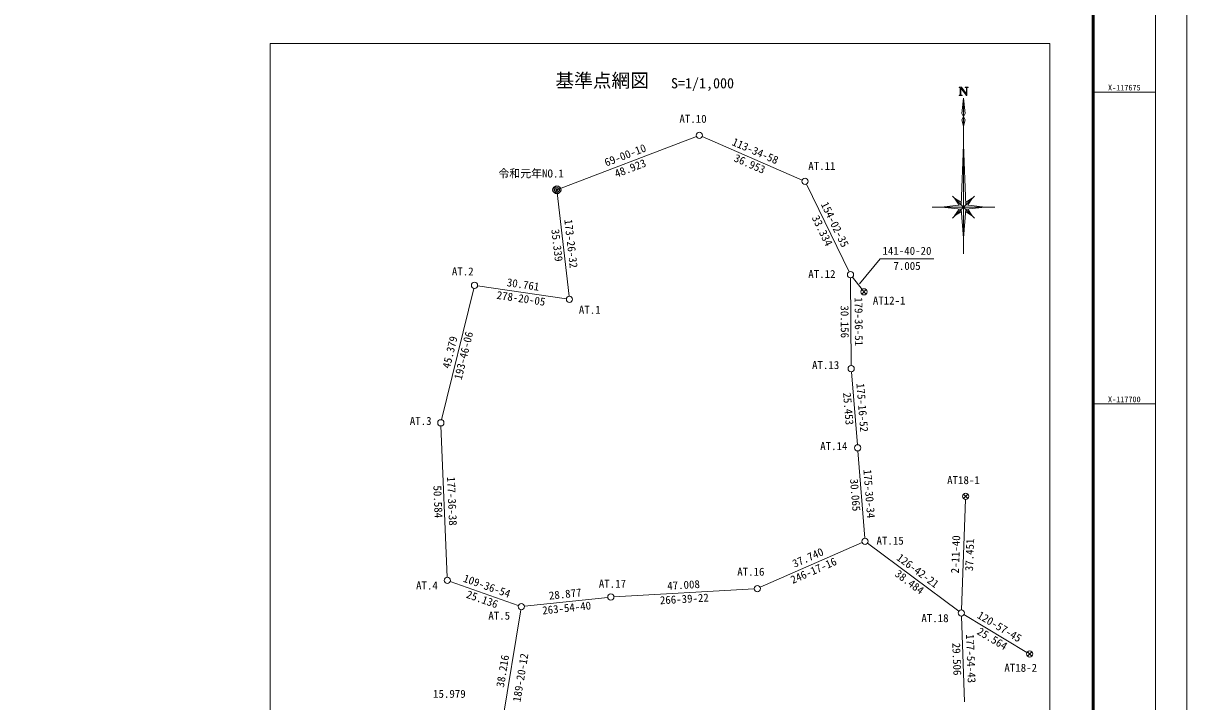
# Model space of a CAD drawing. Units: millimetres on the paper, enlarged 250 times, with parts at other scales. Extents: x -29071210 to -28860960, y -117775216 to -117329466.
# Drawn here: x -28954196 to -28860960, y -117723887 to -117669473 of the extents above; entities that cross this region are included whole.
import ezdxf
from ezdxf.enums import TextEntityAlignment as Align

# ---------------------------------------------------------------- set-up
doc = ezdxf.new("R2010")
doc.units = ezdxf.units.MM
doc.header["$LTSCALE"] = 250
doc.header["$PDMODE"] = 32
doc.header["$PDSIZE"] = 125
doc.layers.add('S-SUV-SRVR', color=3, linetype='Continuous', lineweight=13)
doc.layers.add('S-SUV-TTL', color=7, linetype='Continuous', lineweight=15)
doc.styles.add('ＭＳ ゴシック', font='')
doc.styles.get('ＭＳ ゴシック').set_extended_font_data('MS Gothic')

# ---------------------------------------------------------------- blocks, each defined once
blk = doc.blocks.new('ﾌﾟﾛｯﾄﾏｰｸ-02_1')
at = {"color": 7, "linetype": 'Continuous', "lineweight": 18}
blk.add_circle((0, 0), 0.5, dxfattribs=at)
blk = doc.blocks.new('ﾌﾟﾛｯﾄﾏｰｸ-C1_1')
at = {"color": 7, "linetype": 'Continuous', "lineweight": 18}
for p, q in [((-0.3536, 0.3536), (0.3536, -0.3536)), ((-0.3536, -0.3536), (0.3536, 0.3536))]:
    blk.add_line(p, q, dxfattribs=at)
blk.add_circle((0, 0), 0.5, dxfattribs=at)
blk = doc.blocks.new('ﾌﾟﾛｯﾄﾏｰｸ-07_1')
at = {"color": 7, "linetype": 'Continuous', "lineweight": 25}
for radius in [0.5, 0.3]:
    blk.add_circle((0, 0), radius, dxfattribs=at)
at = {"color": 7}
blk.add_point((0, 0), dxfattribs=at)

msp = doc.modelspace()

# ---------------------------------------------------------------- linework, layer by layer
at = {"layer": 'S-SUV-SRVR', "color": 7}
for p, q in [((-28879190.8, -117674602.4), (-28879019.6, -117674602.4)), ((-28879190.8, -117674625.7), (-28879190.8, -117674602.4)), ((-28879154.8, -117674625.7), (-28879190.8, -117674625.7)), ((-28879129.2, -117674625.1), (-28879154.8, -117674625.7)), ((-28879101.5, -117674641.5), (-28879129.2, -117674625.1)), ((-28879102.7, -117674657.2), (-28879101.5, -117674641.5)), ((-28879102.7, -117675215.6), (-28879102.7, -117674657.2)), ((-28879066.3, -117674680.5), (-28879066.3, -117675215.6)), ((-28879056, -117674680.5), (-28879066.3, -117674680.5)), ((-28878610.6, -117675270.4), (-28879056, -117674680.5)), ((-28879019.6, -117674602.4), (-28878620.9, -117675121.4)), ((-28878710.5, -117674602.4), (-28878474.3, -117674602.4)), ((-28878710.5, -117674625.7), (-28878710.5, -117674602.4)), ((-28878663.3, -117674625.7), (-28878710.5, -117674625.7)), ((-28878637.3, -117674625.1), (-28878663.3, -117674625.7)), ((-28878610.7, -117674641.5), (-28878637.3, -117674625.1)), ((-28878610.6, -117674657.2), (-28878610.7, -117674641.5)), ((-28878610.6, -117675121.4), (-28878610.6, -117674657.2)), ((-28878548.9, -117674625.1), (-28878574.4, -117674641.5)), ((-28878574.4, -117674641.5), (-28878574.2, -117674657.2)), ((-28878574.2, -117674657.2), (-28878574.2, -117675270.4)), ((-28878523, -117674625.7), (-28878548.9, -117674625.1)), ((-28878474.3, -117674625.7), (-28878523, -117674625.7)), ((-28878474.3, -117674602.4), (-28878474.3, -117674625.7)), ((-28879202.6, -117675246.4), (-28879154.8, -117675246.4)), ((-28879202.6, -117675270.4), (-28879202.6, -117675246.4)), ((-28878965.8, -117675270.4), (-28879202.6, -117675270.4)), ((-28879154.8, -117675246.4), (-28879129.2, -117675246.5)), ((-28879129.2, -117675246.5), (-28879101.5, -117675231.2)), ((-28879101.5, -117675231.2), (-28879102.7, -117675215.6)), ((-28879066.3, -117675215.6), (-28879066.5, -117675231.2)), ((-28879066.5, -117675231.2), (-28879041, -117675246.5)), ((-28879041, -117675246.5), (-28879015.1, -117675246.4)), ((-28879015.1, -117675246.4), (-28878965.8, -117675246.4)), ((-28878849.5, -117675468.5), (-28878974.5, -117676718.5)), ((-28878965.8, -117675246.4), (-28878965.8, -117675270.4)), ((-28878849.5, -117675468.5), (-28878849.5, -117687968.5)), ((-28878724.5, -117676718.5), (-28878849.5, -117675468.5)), ((-28878620.9, -117675121.4), (-28878610.6, -117675121.4)), ((-28878574.2, -117675270.4), (-28878610.6, -117675270.4)), ((-28878974.5, -117676718.5), (-28878849.5, -117676968.5)), ((-28878974.5, -117677218.5), (-28878849.5, -117676968.5)), ((-28878849.5, -117677718.5), (-28878974.5, -117677218.5)), ((-28878849.5, -117676968.5), (-28878724.5, -117676718.5)), ((-28878849.5, -117676968.5), (-28878724.5, -117677218.5)), ((-28878724.5, -117677218.5), (-28878849.5, -117677718.5)), ((-28911435.5, -117682835.5), (-28900250.3, -117678542.7)), ((-28899787.8, -117678553.1), (-28891779.2, -117682049.1)), ((-28878849.5, -117679218.5), (-28879027, -117684041)), ((-28878672, -117684041), (-28878849.5, -117679218.5)), ((-28911435.5, -117682835.5), (-28910455, -117691364.2)), ((-28891440.7, -117682373.9), (-28888012.2, -117689416.9)), ((-28879027, -117684041), (-28880599.5, -117684218.5)), ((-28879734.5, -117683333.5), (-28877964.5, -117685103.5)), ((-28877964.5, -117683333.5), (-28879734.5, -117685103.5)), ((-28879557, -117683511), (-28879202, -117684061)), ((-28879019.5, -117683858.5), (-28879557, -117683511)), ((-28878142, -117683511), (-28878679.5, -117683858.5)), ((-28877099.5, -117684218.5), (-28878672, -117684041)), ((-28878497, -117684061), (-28878142, -117683511)), ((-28881349.5, -117684218.5), (-28876349.5, -117684218.5)), ((-28880599.5, -117684218.5), (-28879027, -117684396)), ((-28879202, -117684376), (-28879557, -117684926)), ((-28879557, -117684926), (-28879012, -117684573.5)), ((-28879027, -117684396), (-28878849.5, -117686718.5)), ((-28878849.5, -117686718.5), (-28878672, -117684396)), ((-28878687, -117684573.5), (-28878142, -117684926)), ((-28878672, -117684396), (-28877099.5, -117684218.5)), ((-28878142, -117684926), (-28878497, -117684376)), ((-28910673.8, -117691576.3), (-28917788, -117690533.9)), ((-28887901.1, -117689891.6), (-28887853.7, -117696930.6)), ((-28887747.8, -117689837.8), (-28886971.8, -117690819.4)), ((-28887747.8, -117689837.8), (-28886971.8, -117690819.4)), ((-28918094.9, -117690740.5), (-28920675.9, -117701273.8)), ((-28887831.5, -117697429.7), (-28887349, -117703273)), ((-28920725, -117701766.4), (-28920218.7, -117713901.6)), ((-28887308.9, -117703771.4), (-28886759.6, -117710766.1)), ((-28879017.1, -117716516.1), (-28878677.8, -117707659.8)), ((-28886968.9, -117711115.9), (-28895149.6, -117714709.2)), ((-28886539.6, -117711164.8), (-28879227.1, -117716616.5)), ((-28919972.8, -117714235.3), (-28914524.6, -117716177.1)), ((-28895628, -117714824.3), (-28906860.8, -117715480.6)), ((-28907359, -117715521.7), (-28914040.5, -117716234.5)), ((-28914329.7, -117716507.7), (-28915798.5, -117725441.9)), ((-28879017.6, -117717015.8), (-28878767, -117723887.8)), ((-28878812.3, -117716894.5), (-28873760.9, -117719925.4))]:
    msp.add_line(p, q, dxfattribs=at)
msp.add_lwpolyline([(-28934421.6, -117671090.9), (-28934421.6, -117751856.7), (-28871921.6, -117751856.7), (-28871921.6, -117671090.9)], close=True, dxfattribs=at)
msp.add_lwpolyline([(-28887193.9, -117690377.4), (-28885531.7, -117688362.6), (-28881219.2, -117688362.6)], dxfattribs=at)
at = {"layer": 'S-SUV-TTL'}
for p, q in [((-28868459.7, -117675000), (-28863459.7, -117675000)), ((-28868459.7, -117700000), (-28863459.7, -117700000))]:
    msp.add_line(p, q, dxfattribs=at)
for points in [[(-29071209.7, -117775215.9), (-28860959.7, -117775215.9), (-28860959.7, -117329465.9), (-29071209.7, -117329465.9)], [(-29068709.7, -117772715.9), (-28863459.7, -117772715.9), (-28863459.7, -117331965.9), (-29068709.7, -117331965.9)]]:
    msp.add_lwpolyline(points, close=True, dxfattribs=at)
at = {"layer": 'S-SUV-TTL', "color": 2, "lineweight": 50}
msp.add_lwpolyline([(-29063709.7, -117767715.9), (-28868459.7, -117767715.9), (-28868459.7, -117336965.9), (-29063709.7, -117336965.9)], close=True, dxfattribs=at)

# ---------------------------------------------------------------- block references
at = {"layer": 'S-SUV-SRVR'}
for name, p, xscale, yscale in [('ﾌﾟﾛｯﾄﾏｰｸ-02_1', (-28900016.9, -117678453.1), 500, 500), ('ﾌﾟﾛｯﾄﾏｰｸ-02_1', (-28891550.1, -117682149.1), 500, 500), ('ﾌﾟﾛｯﾄﾏｰｸ-07_1', (-28911435.5, -117682835.5), 625, 625), ('ﾌﾟﾛｯﾄﾏｰｸ-02_1', (-28887902.8, -117689641.6), 500, 500), ('ﾌﾟﾛｯﾄﾏｰｸ-02_1', (-28918035.4, -117690497.7), 500, 500), ('ﾌﾟﾛｯﾄﾏｰｸ-02_1', (-28910426.4, -117691612.6), 500, 500), ('ﾌﾟﾛｯﾄﾏｰｸ-C1_1', (-28886816.7, -117691015.5), 500, 500), ('ﾌﾟﾛｯﾄﾏｰｸ-02_1', (-28887852, -117697180.5), 500, 500), ('ﾌﾟﾛｯﾄﾏｰｸ-02_1', (-28920735.4, -117701516.6), 500, 500), ('ﾌﾟﾛｯﾄﾏｰｸ-02_1', (-28887328.4, -117703522.1), 500, 500), ('ﾌﾟﾛｯﾄﾏｰｸ-C1_1', (-28878668.2, -117707410), 500, 500), ('ﾌﾟﾛｯﾄﾏｰｸ-02_1', (-28886740, -117711015.4), 500, 500), ('ﾌﾟﾛｯﾄﾏｰｸ-02_1', (-28920208.3, -117714151.4), 500, 500), ('ﾌﾟﾛｯﾄﾏｰｸ-02_1', (-28895378.5, -117714809.7), 500, 500), ('ﾌﾟﾛｯﾄﾏｰｸ-02_1', (-28907110.4, -117715495.2), 500, 500), ('ﾌﾟﾛｯﾄﾏｰｸ-02_1', (-28914289.1, -117716261.1), 500, 500), ('ﾌﾟﾛｯﾄﾏｰｸ-02_1', (-28879026.7, -117716765.9), 500, 500), ('ﾌﾟﾛｯﾄﾏｰｸ-C1_1', (-28873546.5, -117720054), 500, 500)]:
    msp.add_blockref(name, p, dxfattribs=dict(at, xscale=xscale, yscale=yscale))

# ---------------------------------------------------------------- texts
at = {"layer": 'S-SUV-SRVR', "color": 7, "style": 'ＭＳ ゴシック'}
msp.add_text('基準点網図', height=1100, dxfattribs=at).set_placement((-28904055.4, -117674942.6), align=Align.BOTTOM_RIGHT)
for s, height, p in [('S=1/1,000', 824.8, (-28902287.8, -117674942.6)), ('AT.10', 641.5, (-28901613.3, -117677649.2)), ('令和元年NO.1', 641.5, (-28916121.7, -117682034.8)), ('AT.11', 641.5, (-28891289.7, -117681430.3)), ('141-40-20', 641.5, (-28885344.2, -117688237.6)), ('AT.2', 641.5, (-28919849.1, -117689892.4)), ('AT.12', 641.5, (-28891289.7, -117690093.8)), ('AT12-1', 641.5, (-28886113.7, -117692224.2)), ('AT.1', 641.5, (-28909674.5, -117692964.9)), ('AT.13', 641.5, (-28890987.5, -117697397.4)), ('AT.3', 641.5, (-28923223.8, -117701880.2)), ('AT.14', 641.5, (-28890332.7, -117703895)), ('AT18-1', 641.5, (-28880159.5, -117706625.2)), ('AT.15', 641.5, (-28885819.5, -117711482.1)), ('AT.16', 641.5, (-28896981.4, -117713968.9)), ('AT.4', 641.5, (-28922720.1, -117715077)), ('AT.17', 641.5, (-28908075.3, -117714936.1)), ('AT.5', 641.5, (-28916927.6, -117717494.7)), ('AT.18', 641.5, (-28882223.2, -117717696.2)), ('AT18-2', 641.5, (-28875574.5, -117721675.4))]:
    msp.add_text(s, height=height, dxfattribs=at).set_placement(p, align=Align.BOTTOM_LEFT)
for s, rotation, p in [('69-00-10', 20.997, (-28907404.8, -117681154.6)), ('113-34-58', 336.417, (-28897537.8, -117679398.9)), ('48.923', 20.997, (-28906593.2, -117682048.2)), ('36.953', 336.417, (-28897386.5, -117680692.5)), ('154-02-35', 295.956, (-28890475.8, -117684070.5)), ('33.334', 295.956, (-28891200.1, -117685152.9)), ('35.339', 276.558, (-28912074.3, -117686034.3)), ('173-26-32', 276.558, (-28911031.6, -117685253.9)), ('30.761', 351.664, (-28915511.4, -117690741.2)), ('278-20-05', 351.664, (-28916323.8, -117691759.2)), ('179-36-51', 270.386, (-28887765.7, -117691441.5)), ('30.156', 270.386, (-28888886.3, -117692105.4)), ('193-46-06', 76.232, (-28918882.7, -117698157.3)), ('45.379', 76.232, (-28919819.2, -117697252.2)), ('175-16-52', 274.72, (-28887627.7, -117698379)), ('25.453', 274.72, (-28888694.9, -117699125.6)), ('175-30-34', 274.49, (-28887063.7, -117705296.2)), ('177-36-38', 272.389, (-28920429, -117705861.7)), ('30.065', 274.49, (-28888133.9, -117706038.6)), ('50.584', 272.389, (-28921525.7, -117706564.3)), ('2-11-40', 87.806, (-28879031, -117713613.3)), ('37.451', 87.806, (-28877898.4, -117713437.8)), ('37.740', 23.713, (-28892311.2, -117713325.9)), ('126-42-21', 323.294, (-28884387, -117712613.7)), ('246-17-16', 23.713, (-28892459.6, -117714619.8)), ('109-36-54', 340.383, (-28919061.2, -117714427.5)), ('38.484', 323.294, (-28884533.3, -117713907.9)), ('28.877', 6.09, (-28912018.1, -117715893.1)), ('47.008', 3.344, (-28902562, -117715104.2)), ('25.136', 340.383, (-28918820.7, -117715707.5)), ('263-54-40', 6.09, (-28912551.3, -117717081.3)), ('266-39-22', 3.344, (-28903151.5, -117716265.6)), ('120-57-45', 329.037, (-28877910.5, -117717289.9)), ('177-54-43', 272.088, (-28878839.1, -117718479.8)), ('25.564', 329.037, (-28877926.5, -117718592.2)), ('29.506', 272.088, (-28879939.5, -117719176.6)), ('38.216', 80.664, (-28915491.6, -117722804.7)), ('189-20-12', 80.664, (-28914163.6, -117723973.1))]:
    msp.add_text(s, height=641.5, rotation=rotation, dxfattribs=at).set_placement(p, align=Align.BOTTOM_LEFT)
msp.add_text('7.005', height=641.5, dxfattribs=at).set_placement((-28883375.5, -117688612.6), align=Align.TOP_CENTER)
msp.add_text('15.979', height=641.5, dxfattribs=at).set_placement((-28920047.8, -117723763.2), align=Align.BOTTOM_CENTER)
at = {"layer": 'S-SUV-TTL', "style": 'ＭＳ ゴシック'}
for s, p in [('X-117675', (-28865959.7, -117675000)), ('X-117700', (-28865959.7, -117700000))]:
    msp.add_text(s, height=458.2, dxfattribs=at).set_placement(p, align=Align.BOTTOM_CENTER)

doc.saveas('drawing.dxf')
